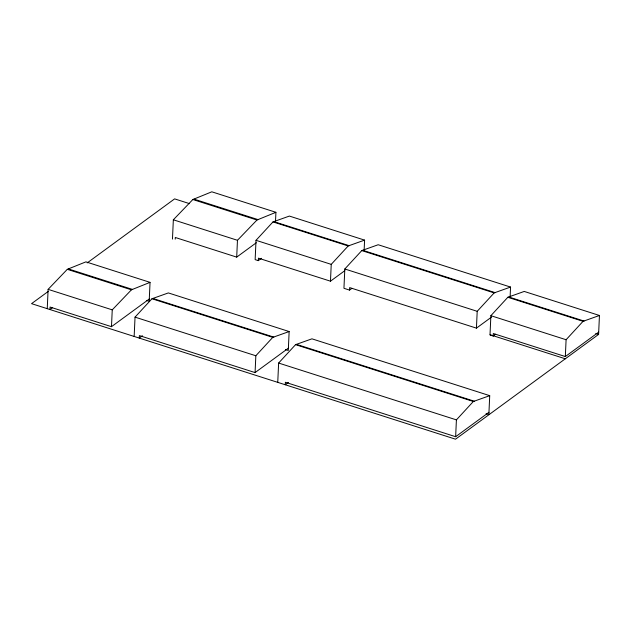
<?xml version="1.0" encoding="UTF-8"?>
<svg xmlns="http://www.w3.org/2000/svg" width="631" height="631" viewBox="0 0 631 631"><rect width="100%" height="100%" fill="white"/><g stroke="black" fill="none" stroke-linecap="round" stroke-linejoin="round"><path stroke-width="0.95" d="M47.246 308.669L48.122 289.353L67.304 269.327L85.919 261.857L150.044 282.357L149.184 301.287L146.4 300.395M52.318 307.802L49.959 309.537L50.07 307.045L111.482 326.677L112.247 309.853L131.429 289.818L150.044 282.357M134.158 336.449L135.042 317.141L151.976 298.755L168.351 292.926L289.148 331.543L288.288 350.481L285.504 349.59M172.468 239.11L173.344 219.793L192.857 199.522L211.803 191.808L275.921 212.308L275.518 221.118M175.213 239.141L175.292 237.485L236.704 257.117L256.328 242.746M236.704 257.117L237.461 240.293L256.975 220.022L275.921 212.308M364.15 249.9L364.592 240.119L289.377 216.07L272.986 221.915L256.02 240.316L255.145 259.633L258.324 260.642L261.502 258.316M258.324 260.642L258.434 258.158L330.47 281.189L344.771 270.715M142.44 335.763L139.27 338.082L139.38 335.597L255.074 372.582L255.839 355.758L272.773 337.372L289.148 331.543M277.75 382.354L278.626 363.046L295.568 344.652L311.943 338.831L489.719 395.661L488.859 414.599L486.075 413.707M330.47 281.189L331.236 264.365L348.202 245.956L364.592 240.119M510.116 296.846L510.558 287.066L378.174 244.741L361.784 250.586L344.818 268.987L343.942 288.304L349.542 290.086L351.924 288.343M349.542 290.086L349.653 287.602L476.437 328.136L491.533 317.077M288.438 382.433L285.267 384.76L285.378 382.276L455.645 436.707L456.41 419.875L473.345 401.49L489.719 395.661M476.437 328.136L477.202 311.312L494.168 292.902L510.558 287.066M48.24 291.427L31.55 303.653L455.527 439.192L598.59 334.414L599.45 315.484L524.235 291.435L507.845 297.28L490.879 315.681L490.003 334.99L493.182 336.007L495.564 334.264M493.182 336.007L493.292 333.523L565.329 356.554L598.693 332.119M565.329 356.554L566.094 339.73L583.06 321.321L599.45 315.484M87.188 262.906L174.613 198.875L189.615 203.671M111.482 326.677L149.287 298.991M255.074 372.582L288.391 348.178M455.645 436.707L488.962 412.303M274.035 221.662L349.258 245.711M362.841 250.333L495.225 292.658M508.894 297.027L584.117 321.076M272.986 221.915L348.202 245.956M361.784 250.586L494.168 292.902M507.845 297.28L583.06 321.321M194.08 199.151L258.197 219.651M192.857 199.522L256.975 220.022M595.774 333.515L598.59 334.414M256.02 240.316L331.236 264.365M344.818 268.987L477.202 311.312M490.879 315.681L566.094 339.73M173.344 219.793L237.461 240.293M490.098 334.738L565.313 358.787M68.503 268.972L132.628 289.471M67.304 269.327L131.429 289.818M153.033 298.502L273.83 337.12M296.625 344.408L474.402 401.245M151.976 298.755L272.773 337.372M295.568 344.652L473.345 401.49M48.122 289.353L112.247 309.853M135.042 317.141L255.839 355.758M278.626 363.046L456.41 419.875"/></g></svg>
